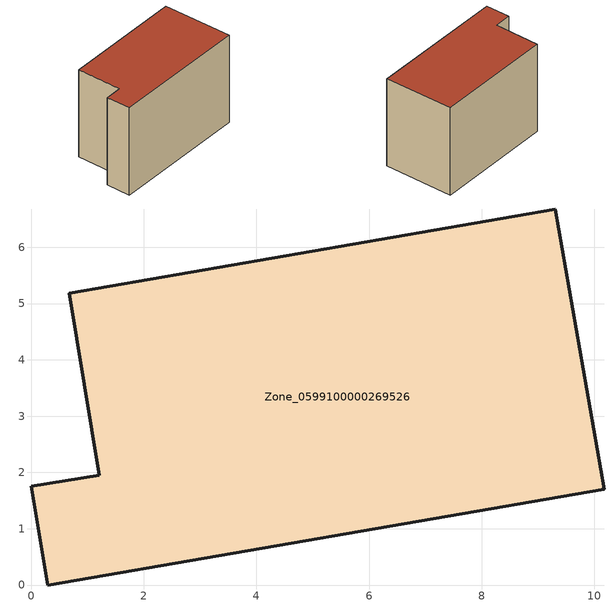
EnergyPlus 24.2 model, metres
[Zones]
Zone_0599100000269526
 floor ground (C_G): 0,1.75 1.21,1.95 0.68,5.18 9.31,6.68 10.18,1.7 0.29,0 z0
 wall outside (C_F): 1.21,1.95 0,1.75 0.29,0 10.18,1.7 9.31,6.68 0.68,5.18 1.21,1.95 z0:6.71
 roof outside (C_R): 9.31,6.68 0.68,5.18 1.21,1.95 0,1.75 0.29,0 10.18,1.7 z6.71
[BUILDING]
Pand.0599100000269526: North Axis=0; Terrain=City; Loads Convergence Tolerance Value=0.04; Temperature Convergence Tolerance Value=0.4; Solar Distribution=FullExterior; Maximum Number of Warmup Days=25; Minimum Number of Warmup Days=1
[Site:Location]
Rotterdam.The.Hague.AP_ZH_NLD Design_Conditions: Latitude=51.96; Longitude=4.45; Time Zone=1; Elevation=-4.5
[SITE:GROUNDTEMPERATURE:BUILDINGSURFACE]
18, 18, 18, 18, 18, 18, 18, 18, 18, 18, 18, 18
[MATERIAL] Thermal Absorptance=0.9; Solar Absorptance=0.7; Visible Absorptance=0.7
Name | Roughness | Thickness | Conductivity | Density | Specific Heat
G.TI.1946 | MediumSmooth | 0.15 | 1 | 540 | 1210
F.TI.1946 | Rough | 0.3 | 0.857143 | 1920 | 840
R.TI.1946 | MediumRough | 0.2 | 0.1 | 1500 | 1000
[CONSTRUCTION]
C_G: G.TI.1946
C_F: F.TI.1946
C_R: R.TI.1946
[ZONE]
Zone_0599100000269526: Type=1; Multiplier=1; Ceiling Height=Autocalculate; Volume=Autocalculate; Floor Area=autocalculate; Part of Total Floor Area=Yes
[ZONEINFILTRATION:DESIGNFLOWRATE]
Infil_Zone_0599100000269526: Zone or ZoneList or Space or SpaceList=Zone_0599100000269526; Schedule=AlwaysOn; Design Flow Rate Calculation Method=Flow/Area; Flow Rate per Floor Area=0.003; Constant Term Coefficient=1; Temperature Term Coefficient=0; Velocity Term Coefficient=0; Velocity Squared Term Coefficient=0
[HVACTEMPLATE:ZONE:IDEALLOADSAIRSYSTEM]
Zone_0599100000269526: Maximum Heating Supply Air Temperature=50; Minimum Cooling Supply Air Temperature=13; Maximum Heating Supply Air Humidity Ratio=0.0156; Minimum Cooling Supply Air Humidity Ratio=0.0077; Heating Limit=NoLimit; Cooling Limit=NoLimit; Dehumidification Control Type=ConstantSensibleHeatRatio; Cooling Sensible Heat Ratio=0.7; Dehumidification Setpoint=60; Humidification Control Type=None; Humidification Setpoint=30; Outdoor Air Method=None; Outdoor Air Flow Rate per Person=0.00944; Outdoor Air Flow Rate per Zone Floor Area=0; Outdoor Air Flow Rate per Zone=0; Demand Controlled Ventilation Type=None; Outdoor Air Economizer Type=NoEconomizer; Heat Recovery Type=None; Sensible Heat Recovery Effectiveness=0.7; Latent Heat Recovery Effectiveness=0.65
[ZONECONTROL:THERMOSTAT]
ThermostatControl_Zone_0599100000269526: Zone or ZoneList=Zone_0599100000269526; Control Type Schedule=DualSetpointControlType; Control 1=Thermostat_Zone_0599100000269526; Temperature Difference Between Cutout And Setpoint=0
[THERMOSTATSETPOINT:DUALSETPOINT]
Thermostat_Zone_0599100000269526: Heating Setpoint Temperature Schedule=HeatingSetpoint_Zone_0599100000269526; Cooling Setpoint Temperature Schedule=CoolingSetpoint_Zone_0599100000269526
[SCHEDULE:COMPACT]
HeatingSetpoint_Zone_0599100000269526: Through: 12/31, For: AllDays, Until: 24:00, 21
CoolingSetpoint_Zone_0599100000269526: Through: 12/31, For: AllDays, Until: 24:00, 24
DualSetpointControlType: Through: 12/31, For: AllDays, Until: 24:00, 4
AlwaysOn: Through: 12/31, For: AllDays, Until: 24:00, 1
